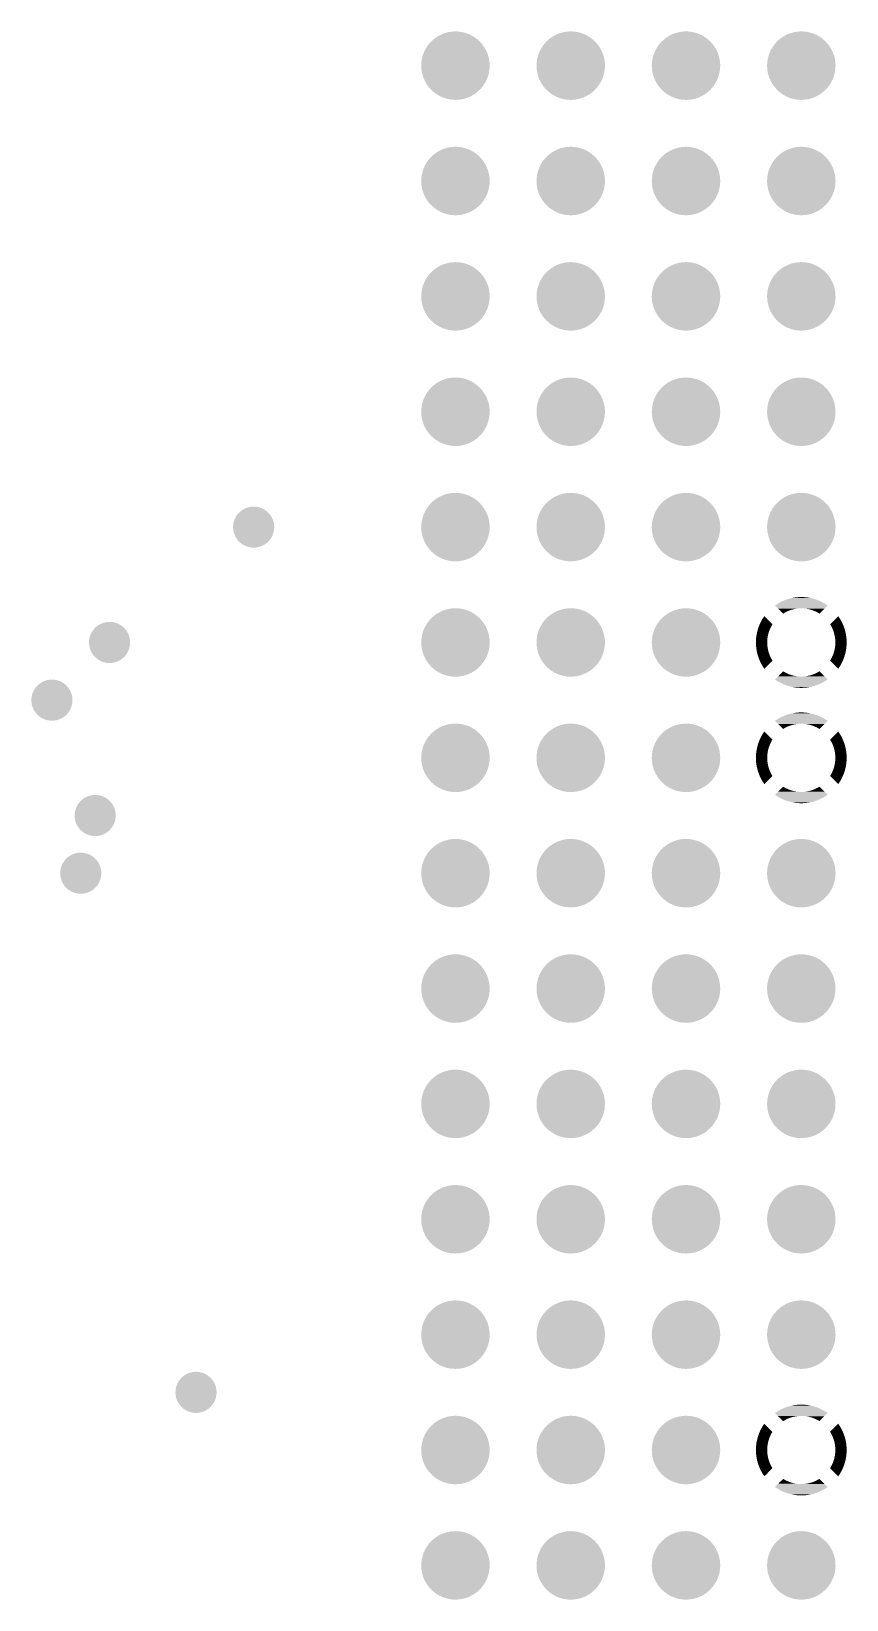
# Model space of a CAD drawing. Extents: x 295 to 953, y 10 to 290.
# Drawn here: x 692.68 to 710.64, y 150.86 to 185.39 of the extents above; entities that cross this region are included whole.
import ezdxf

# ---------------------------------------------------------------- set-up
doc = ezdxf.new("R2010")
doc.units = 0
doc.header["$LTSCALE"] = 5
doc.header["$MEASUREMENT"] = 0
doc.layers.get('0').update_dxf_attribs({"linetype": 'CONTINUOUS', "lineweight": 25})

msp = doc.modelspace()

# ---------------------------------------------------------------- linework, layer by layer
for points, const_width in [([(701.643, 184.633, 1), (702.397, 184.633, 1)], 0.754), ([(704.183, 184.633, 1), (704.937, 184.633, 1)], 0.754), ([(706.723, 184.633, 1), (707.477, 184.633, 1)], 0.754), ([(709.263, 184.633, 1), (710.017, 184.633, 1)], 0.754), ([(701.643, 182.093, 1), (702.397, 182.093, 1)], 0.754), ([(704.183, 182.093, 1), (704.937, 182.093, 1)], 0.754), ([(706.723, 182.093, 1), (707.477, 182.093, 1)], 0.754), ([(709.263, 182.093, 1), (710.017, 182.093, 1)], 0.754), ([(701.643, 179.553, 1), (702.397, 179.553, 1)], 0.754), ([(704.183, 179.553, 1), (704.937, 179.553, 1)], 0.754), ([(706.723, 179.553, 1), (707.477, 179.553, 1)], 0.754), ([(709.263, 179.553, 1), (710.017, 179.553, 1)], 0.754), ([(701.643, 177.013, 1), (702.397, 177.013, 1)], 0.754), ([(704.183, 177.013, 1), (704.937, 177.013, 1)], 0.754), ([(706.723, 177.013, 1), (707.477, 177.013, 1)], 0.754), ([(709.263, 177.013, 1), (710.017, 177.013, 1)], 0.754), ([(701.643, 174.473, 1), (702.397, 174.473, 1)], 0.754), ([(704.183, 174.473, 1), (704.937, 174.473, 1)], 0.754), ([(706.723, 174.473, 1), (707.477, 174.473, 1)], 0.754), ([(709.263, 174.473, 1), (710.017, 174.473, 1)], 0.754), ([(697.348, 174.473, 1), (697.801, 174.473, 1)], 0.453), ([(701.643, 171.933, 1), (702.397, 171.933, 1)], 0.754), ([(704.183, 171.933, 1), (704.937, 171.933, 1)], 0.754), ([(706.723, 171.933, 1), (707.477, 171.933, 1)], 0.754), ([(694.173, 171.933, 1), (694.626, 171.933, 1)], 0.453), ([(692.903, 170.663, 1), (693.356, 170.663, 1)], 0.453), ([(701.643, 169.393, 1), (702.397, 169.393, 1)], 0.754), ([(704.183, 169.393, 1), (704.937, 169.393, 1)], 0.754), ([(706.723, 169.393, 1), (707.477, 169.393, 1)], 0.754), ([(693.856, 168.123, 1), (694.309, 168.123, 1)], 0.453), ([(701.643, 166.853, 1), (702.397, 166.853, 1)], 0.754), ([(704.183, 166.853, 1), (704.937, 166.853, 1)], 0.754), ([(706.723, 166.853, 1), (707.477, 166.853, 1)], 0.754), ([(709.263, 166.853, 1), (710.017, 166.853, 1)], 0.754), ([(693.538, 166.853, 1), (693.991, 166.853, 1)], 0.453), ([(701.643, 164.313, 1), (702.397, 164.313, 1)], 0.754), ([(704.183, 164.313, 1), (704.937, 164.313, 1)], 0.754), ([(706.723, 164.313, 1), (707.477, 164.313, 1)], 0.754), ([(709.263, 164.313, 1), (710.017, 164.313, 1)], 0.754), ([(701.643, 161.773, 1), (702.397, 161.773, 1)], 0.754), ([(704.183, 161.773, 1), (704.937, 161.773, 1)], 0.754), ([(706.723, 161.773, 1), (707.477, 161.773, 1)], 0.754), ([(709.263, 161.773, 1), (710.017, 161.773, 1)], 0.754), ([(701.643, 159.233, 1), (702.397, 159.233, 1)], 0.754), ([(704.183, 159.233, 1), (704.937, 159.233, 1)], 0.754), ([(706.723, 159.233, 1), (707.477, 159.233, 1)], 0.754), ([(709.263, 159.233, 1), (710.017, 159.233, 1)], 0.754), ([(701.643, 156.693, 1), (702.397, 156.693, 1)], 0.754), ([(704.183, 156.693, 1), (704.937, 156.693, 1)], 0.754), ([(706.723, 156.693, 1), (707.477, 156.693, 1)], 0.754), ([(709.263, 156.693, 1), (710.017, 156.693, 1)], 0.754), ([(696.078, 155.423, 1), (696.531, 155.423, 1)], 0.453), ([(701.643, 154.153, 1), (702.397, 154.153, 1)], 0.754), ([(704.183, 154.153, 1), (704.937, 154.153, 1)], 0.754), ([(706.723, 154.153, 1), (707.477, 154.153, 1)], 0.754), ([(701.643, 151.613, 1), (702.397, 151.613, 1)], 0.754), ([(704.183, 151.613, 1), (704.937, 151.613, 1)], 0.754), ([(706.723, 151.613, 1), (707.477, 151.613, 1)], 0.754), ([(709.263, 151.613, 1), (710.017, 151.613, 1)], 0.754)]:
    msp.add_lwpolyline(points, format="xyb", close=True, dxfattribs=dict(const_width=const_width))
for points in [[(709.06, 172.748), (709.076, 172.759), (710.219, 172.748), (710.203, 172.759)], [(709.124, 172.684), (709.06, 172.748), (710.155, 172.684), (710.219, 172.748)], [(709.076, 172.759), (709.098, 172.773), (710.203, 172.759), (710.182, 172.773)], [(709.098, 172.773), (709.114, 172.783), (710.182, 172.773), (710.165, 172.783)], [(709.114, 172.783), (709.137, 172.797), (710.165, 172.783), (710.143, 172.797)], [(709.126, 172.682), (709.124, 172.684), (709.593, 172.682), (709.632, 172.684)], [(709.129, 172.679), (709.126, 172.682), (709.554, 172.679), (709.593, 172.682)], [(709.135, 172.673), (709.129, 172.679), (709.515, 172.673), (709.554, 172.679)], [(709.142, 172.666), (709.135, 172.673), (709.477, 172.666), (709.515, 172.673)], [(709.137, 172.797), (709.153, 172.806), (710.143, 172.797), (710.126, 172.806)], [(709.152, 172.657), (709.142, 172.666), (709.439, 172.657), (709.477, 172.666)], [(709.163, 172.645), (709.152, 172.657), (709.402, 172.645), (709.439, 172.657)], [(709.153, 172.806), (709.176, 172.819), (710.126, 172.806), (710.104, 172.819)], [(709.176, 172.632), (709.163, 172.645), (709.365, 172.632), (709.402, 172.645)], [(709.176, 172.819), (709.192, 172.827), (710.104, 172.819), (710.086, 172.827)], [(709.192, 172.827), (709.217, 172.839), (710.086, 172.827), (710.063, 172.839)], [(709.217, 172.839), (709.233, 172.846), (710.063, 172.839), (710.046, 172.846)], [(709.233, 172.846), (709.258, 172.857), (710.046, 172.846), (710.022, 172.857)], [(709.258, 172.857), (709.275, 172.864), (710.022, 172.857), (710.004, 172.864)], [(709.275, 172.864), (709.3, 172.873), (710.004, 172.864), (709.98, 172.873)], [(709.3, 172.873), (709.317, 172.879), (709.98, 172.873), (709.962, 172.879)], [(709.317, 172.879), (709.343, 172.887), (709.962, 172.879), (709.937, 172.887)], [(709.343, 172.887), (709.36, 172.893), (709.937, 172.887), (709.919, 172.893)], [(709.36, 172.893), (709.386, 172.9), (709.919, 172.893), (709.894, 172.9)], [(709.386, 172.9), (709.404, 172.904), (709.894, 172.9), (709.875, 172.904)], [(709.404, 172.904), (709.43, 172.91), (709.875, 172.904), (709.85, 172.91)], [(709.43, 172.91), (709.448, 172.914), (709.85, 172.91), (709.831, 172.914)], [(709.448, 172.914), (709.475, 172.919), (709.831, 172.914), (709.806, 172.919)], [(709.475, 172.919), (709.492, 172.922), (709.806, 172.919), (709.786, 172.922)], [(709.492, 172.922), (709.52, 172.925), (709.786, 172.922), (709.762, 172.925)], [(709.52, 172.925), (709.537, 172.927), (709.762, 172.925), (709.74, 172.927)], [(709.537, 172.927), (709.566, 172.93), (709.74, 172.927), (709.717, 172.93)], [(709.566, 172.93), (709.582, 172.931), (709.717, 172.93), (709.693, 172.931)], [(709.582, 172.931), (709.615, 172.932), (709.693, 172.931), (709.672, 172.932)], [(709.615, 172.932), (709.627, 172.933), (709.672, 172.932), (709.627, 172.933)], [(709.671, 172.683), (709.632, 172.684), (710.154, 172.683), (710.155, 172.684)], [(709.71, 172.681), (709.671, 172.683), (710.152, 172.681), (710.154, 172.683)], [(709.749, 172.676), (709.71, 172.681), (710.147, 172.676), (710.152, 172.681)], [(709.787, 172.669), (709.749, 172.676), (710.14, 172.669), (710.147, 172.676)], [(709.825, 172.661), (709.787, 172.669), (710.132, 172.661), (710.14, 172.669)], [(709.863, 172.65), (709.825, 172.661), (710.121, 172.65), (710.132, 172.661)], [(709.9, 172.637), (709.863, 172.65), (710.109, 172.637), (710.121, 172.65)], [(708.7, 172.274), (708.71, 172.3), (708.971, 172.274), (708.985, 172.3)], [(708.71, 172.3), (708.716, 172.316), (708.985, 172.3), (708.994, 172.316)], [(708.716, 172.316), (708.724, 172.333), (708.994, 172.316), (709.005, 172.333)], [(708.724, 172.333), (708.734, 172.357), (709.005, 172.333), (708.981, 172.357)], [(708.734, 172.357), (708.754, 172.397), (708.981, 172.357), (708.94, 172.397)], [(708.754, 172.397), (708.776, 172.437), (708.94, 172.397), (708.901, 172.437)], [(708.776, 172.437), (708.8, 172.475), (708.901, 172.437), (708.862, 172.475)], [(708.8, 172.475), (708.825, 172.513), (708.862, 172.475), (708.825, 172.513)], [(709.192, 172.617), (709.176, 172.632), (709.329, 172.617), (709.365, 172.632)], [(709.209, 172.599), (709.192, 172.617), (709.294, 172.599), (709.329, 172.617)], [(709.228, 172.581), (709.209, 172.599), (709.26, 172.581), (709.294, 172.599)], [(709.24, 172.568), (709.228, 172.581), (709.24, 172.568), (709.26, 172.581)], [(709.936, 172.623), (709.9, 172.637), (710.094, 172.623), (710.109, 172.637)], [(709.971, 172.607), (709.936, 172.623), (710.078, 172.607), (710.094, 172.623)], [(710.006, 172.588), (709.971, 172.607), (710.06, 172.588), (710.078, 172.607)], [(710.04, 172.568), (710.006, 172.588), (710.04, 172.568), (710.06, 172.588)], [(710.275, 172.333), (710.311, 172.369), (710.556, 172.333), (710.539, 172.369)], [(710.278, 172.328), (710.275, 172.333), (710.558, 172.328), (710.556, 172.333)], [(710.291, 172.306), (710.278, 172.328), (710.567, 172.306), (710.558, 172.328)], [(710.302, 172.286), (710.291, 172.306), (710.575, 172.286), (710.567, 172.306)], [(710.311, 172.369), (710.351, 172.409), (710.539, 172.369), (710.519, 172.409)], [(710.351, 172.409), (710.39, 172.448), (710.519, 172.409), (710.496, 172.448)], [(710.39, 172.448), (710.428, 172.486), (710.496, 172.448), (710.472, 172.486)], [(710.428, 172.486), (710.454, 172.513), (710.472, 172.486), (710.454, 172.513)], [(708.64, 171.933), (708.641, 171.964), (708.889, 171.933), (708.89, 171.964)], [(708.641, 171.965), (708.643, 172.003), (708.89, 171.965), (708.892, 172.003)], [(708.641, 171.964), (708.641, 171.965), (708.89, 171.964), (708.89, 171.965)], [(708.643, 172.01), (708.646, 172.042), (708.893, 172.01), (708.897, 172.042)], [(708.643, 172.003), (708.643, 172.01), (708.892, 172.003), (708.893, 172.01)], [(708.646, 172.042), (708.648, 172.055), (708.897, 172.042), (708.899, 172.055)], [(708.648, 172.055), (708.651, 172.081), (708.899, 172.055), (708.904, 172.081)], [(708.651, 172.081), (708.654, 172.1), (708.904, 172.081), (708.908, 172.1)], [(708.654, 172.1), (708.658, 172.119), (708.908, 172.1), (708.912, 172.119)], [(708.658, 172.119), (708.663, 172.144), (708.912, 172.119), (708.92, 172.144)], [(708.663, 172.144), (708.666, 172.156), (708.92, 172.144), (708.923, 172.156)], [(708.666, 172.156), (708.673, 172.188), (708.923, 172.156), (708.934, 172.188)], [(708.673, 172.188), (708.675, 172.193), (708.934, 172.188), (708.936, 172.193)], [(708.675, 172.193), (708.685, 172.23), (708.936, 172.193), (708.95, 172.23)], [(708.685, 172.23), (708.686, 172.231), (708.95, 172.23), (708.951, 172.231)], [(708.686, 172.231), (708.697, 172.265), (708.951, 172.231), (708.966, 172.265)], [(708.697, 172.265), (708.7, 172.274), (708.966, 172.265), (708.971, 172.274)], [(710.309, 172.272), (710.302, 172.286), (710.58, 172.272), (710.575, 172.286)], [(710.323, 172.244), (710.309, 172.272), (710.59, 172.244), (710.58, 172.272)], [(710.326, 172.237), (710.323, 172.244), (710.592, 172.237), (710.59, 172.244)], [(710.341, 172.201), (710.326, 172.237), (710.603, 172.201), (710.592, 172.237)], [(710.341, 172.2), (710.341, 172.201), (710.603, 172.2), (710.603, 172.201)], [(710.354, 172.164), (710.341, 172.2), (710.612, 172.164), (710.603, 172.2)], [(710.356, 172.157), (710.354, 172.164), (710.614, 172.157), (710.612, 172.164)], [(710.365, 172.126), (710.356, 172.157), (710.62, 172.126), (710.614, 172.157)], [(710.368, 172.113), (710.365, 172.126), (710.623, 172.113), (710.62, 172.126)], [(710.374, 172.088), (710.368, 172.113), (710.627, 172.088), (710.623, 172.113)], [(710.378, 172.068), (710.374, 172.088), (710.63, 172.068), (710.627, 172.088)], [(710.381, 172.05), (710.378, 172.068), (710.632, 172.05), (710.63, 172.068)], [(710.385, 172.023), (710.381, 172.05), (710.635, 172.023), (710.632, 172.05)], [(710.386, 172.011), (710.385, 172.023), (710.636, 172.011), (710.635, 172.023)], [(710.389, 171.978), (710.386, 172.011), (710.638, 171.978), (710.636, 172.011)], [(710.389, 171.972), (710.389, 171.978), (710.638, 171.972), (710.638, 171.978)], [(710.39, 171.933), (710.389, 171.972), (710.639, 171.933), (710.638, 171.972)], [(708.641, 171.894), (708.64, 171.933), (708.89, 171.894), (708.889, 171.933)], [(708.641, 171.888), (708.641, 171.894), (708.891, 171.888), (708.89, 171.894)], [(708.643, 171.855), (708.641, 171.888), (708.893, 171.855), (708.891, 171.888)], [(708.644, 171.843), (708.643, 171.855), (708.895, 171.843), (708.893, 171.855)], [(708.647, 171.817), (708.644, 171.843), (708.898, 171.817), (708.895, 171.843)], [(708.649, 171.799), (708.647, 171.817), (708.902, 171.799), (708.898, 171.817)], [(708.653, 171.778), (708.649, 171.799), (708.905, 171.778), (708.902, 171.799)], [(708.656, 171.754), (708.653, 171.778), (708.911, 171.754), (708.905, 171.778)], [(708.659, 171.74), (708.656, 171.754), (708.914, 171.74), (708.911, 171.754)], [(708.665, 171.71), (708.659, 171.74), (708.923, 171.71), (708.914, 171.74)], [(708.667, 171.703), (708.665, 171.71), (708.925, 171.703), (708.923, 171.71)], [(708.677, 171.666), (708.667, 171.703), (708.938, 171.666), (708.925, 171.703)], [(708.688, 171.63), (708.677, 171.666), (708.953, 171.63), (708.938, 171.666)], [(708.69, 171.623), (708.688, 171.63), (708.956, 171.623), (708.953, 171.63)], [(708.7, 171.595), (708.69, 171.623), (708.97, 171.595), (708.956, 171.623)], [(710.313, 171.602), (710.329, 171.636), (710.582, 171.602), (710.594, 171.636)], [(710.329, 171.637), (710.344, 171.673), (710.594, 171.637), (710.605, 171.673)], [(710.329, 171.636), (710.329, 171.637), (710.594, 171.636), (710.594, 171.637)], [(710.344, 171.673), (710.346, 171.679), (710.605, 171.673), (710.606, 171.679)], [(710.346, 171.679), (710.356, 171.71), (710.606, 171.679), (710.614, 171.71)], [(710.356, 171.71), (710.36, 171.723), (710.614, 171.71), (710.617, 171.723)], [(710.36, 171.723), (710.367, 171.748), (710.617, 171.723), (710.622, 171.748)], [(710.367, 171.748), (710.371, 171.767), (710.622, 171.748), (710.625, 171.767)], [(710.371, 171.767), (710.376, 171.786), (710.625, 171.767), (710.628, 171.786)], [(710.376, 171.786), (710.38, 171.811), (710.628, 171.786), (710.632, 171.811)], [(710.38, 171.811), (710.382, 171.824), (710.632, 171.811), (710.633, 171.824)], [(710.382, 171.824), (710.386, 171.856), (710.633, 171.824), (710.636, 171.856)], [(710.386, 171.856), (710.387, 171.863), (710.636, 171.856), (710.637, 171.863)], [(710.387, 171.863), (710.39, 171.901), (710.637, 171.863), (710.639, 171.901)], [(710.39, 171.902), (710.39, 171.933), (710.639, 171.902), (710.639, 171.933)], [(710.39, 171.901), (710.39, 171.902), (710.639, 171.901), (710.639, 171.902)], [(708.705, 171.581), (708.7, 171.595), (708.977, 171.581), (708.97, 171.595)], [(708.713, 171.56), (708.705, 171.581), (708.988, 171.56), (708.977, 171.581)], [(708.721, 171.539), (708.713, 171.56), (709.001, 171.539), (708.988, 171.56)], [(708.724, 171.533), (708.721, 171.539), (709.005, 171.533), (709.001, 171.539)], [(708.74, 171.498), (708.724, 171.533), (708.969, 171.498), (709.005, 171.533)], [(708.761, 171.458), (708.74, 171.498), (708.929, 171.458), (708.969, 171.498)], [(708.783, 171.418), (708.761, 171.458), (708.89, 171.418), (708.929, 171.458)], [(708.807, 171.38), (708.783, 171.418), (708.852, 171.38), (708.89, 171.418)], [(708.825, 171.354), (708.807, 171.38), (708.825, 171.354), (708.852, 171.38)], [(709.202, 171.26), (709.22, 171.278), (709.308, 171.26), (709.273, 171.278)], [(709.22, 171.278), (709.24, 171.298), (709.273, 171.278), (709.24, 171.298)], [(709.95, 171.25), (709.985, 171.267), (710.088, 171.25), (710.071, 171.267)], [(709.985, 171.267), (710.02, 171.286), (710.071, 171.267), (710.052, 171.286)], [(710.02, 171.286), (710.04, 171.298), (710.052, 171.286), (710.04, 171.298)], [(710.275, 171.533), (710.285, 171.551), (710.555, 171.533), (710.563, 171.551)], [(710.299, 171.51), (710.275, 171.533), (710.545, 171.51), (710.555, 171.533)], [(710.285, 171.551), (710.295, 171.567), (710.563, 171.551), (710.569, 171.567)], [(710.295, 171.567), (710.308, 171.593), (710.569, 171.567), (710.579, 171.593)], [(710.339, 171.469), (710.299, 171.51), (710.525, 171.469), (710.545, 171.51)], [(710.308, 171.593), (710.313, 171.602), (710.579, 171.593), (710.582, 171.602)], [(710.379, 171.43), (710.339, 171.469), (710.503, 171.43), (710.525, 171.469)], [(710.417, 171.391), (710.379, 171.43), (710.48, 171.391), (710.503, 171.43)], [(710.454, 171.354), (710.417, 171.391), (710.454, 171.354), (710.48, 171.391)], [(709.06, 171.119), (709.124, 171.183), (710.219, 171.119), (710.155, 171.183)], [(709.076, 171.108), (709.06, 171.119), (710.203, 171.108), (710.219, 171.119)], [(709.098, 171.093), (709.076, 171.108), (710.181, 171.093), (710.203, 171.108)], [(709.114, 171.083), (709.098, 171.093), (710.166, 171.083), (710.181, 171.093)], [(709.136, 171.07), (709.114, 171.083), (710.143, 171.07), (710.166, 171.083)], [(709.124, 171.183), (709.125, 171.183), (709.648, 171.183), (709.609, 171.183)], [(709.125, 171.183), (709.128, 171.186), (709.609, 171.183), (709.57, 171.186)], [(709.128, 171.186), (709.132, 171.191), (709.57, 171.186), (709.531, 171.191)], [(709.132, 171.191), (709.139, 171.197), (709.531, 171.191), (709.492, 171.197)], [(709.153, 171.061), (709.136, 171.07), (710.127, 171.061), (710.143, 171.07)], [(709.139, 171.197), (709.148, 171.206), (709.492, 171.197), (709.454, 171.206)], [(709.148, 171.206), (709.158, 171.217), (709.454, 171.206), (709.417, 171.217)], [(709.176, 171.048), (709.153, 171.061), (710.103, 171.048), (710.127, 171.061)], [(709.158, 171.217), (709.171, 171.229), (709.417, 171.217), (709.38, 171.229)], [(709.171, 171.229), (709.185, 171.244), (709.38, 171.229), (709.343, 171.244)], [(709.193, 171.039), (709.176, 171.048), (710.087, 171.039), (710.103, 171.048)], [(709.185, 171.244), (709.202, 171.26), (709.343, 171.244), (709.308, 171.26)], [(709.216, 171.028), (709.193, 171.039), (710.063, 171.028), (710.087, 171.039)], [(709.234, 171.02), (709.216, 171.028), (710.046, 171.02), (710.063, 171.028)], [(709.257, 171.01), (709.234, 171.02), (710.022, 171.01), (710.046, 171.02)], [(709.275, 171.003), (709.257, 171.01), (710.005, 171.003), (710.022, 171.01)], [(709.299, 170.994), (709.275, 171.003), (709.979, 170.994), (710.005, 171.003)], [(709.318, 170.987), (709.299, 170.994), (709.962, 170.987), (709.979, 170.994)], [(709.342, 170.979), (709.318, 170.987), (709.937, 170.979), (709.962, 170.987)], [(709.361, 170.974), (709.342, 170.979), (709.919, 170.974), (709.937, 170.979)], [(709.385, 170.967), (709.361, 170.974), (709.893, 170.967), (709.919, 170.974)], [(709.405, 170.962), (709.385, 170.967), (709.876, 170.962), (709.893, 170.967)], [(709.429, 170.956), (709.405, 170.962), (709.849, 170.956), (709.876, 170.962)], [(709.449, 170.952), (709.429, 170.956), (709.832, 170.952), (709.849, 170.956)], [(709.473, 170.948), (709.449, 170.952), (709.805, 170.948), (709.832, 170.952)], [(709.494, 170.945), (709.473, 170.948), (709.787, 170.945), (709.805, 170.948)], [(709.518, 170.941), (709.494, 170.945), (709.76, 170.941), (709.787, 170.945)], [(709.539, 170.939), (709.518, 170.941), (709.743, 170.939), (709.76, 170.941)], [(709.563, 170.937), (709.539, 170.939), (709.714, 170.937), (709.743, 170.939)], [(709.586, 170.936), (709.563, 170.937), (709.698, 170.936), (709.714, 170.937)], [(709.608, 170.934), (709.586, 170.936), (709.665, 170.934), (709.698, 170.936)], [(709.653, 170.934), (709.608, 170.934), (709.653, 170.934), (709.665, 170.934)], [(709.648, 171.183), (709.687, 171.184), (710.155, 171.183), (710.154, 171.184)], [(709.687, 171.184), (709.725, 171.188), (710.154, 171.184), (710.15, 171.188)], [(709.725, 171.188), (709.764, 171.193), (710.15, 171.188), (710.145, 171.193)], [(709.764, 171.193), (709.802, 171.201), (710.145, 171.193), (710.137, 171.201)], [(709.802, 171.201), (709.84, 171.21), (710.137, 171.201), (710.128, 171.21)], [(709.84, 171.21), (709.878, 171.221), (710.128, 171.21), (710.116, 171.221)], [(709.878, 171.221), (709.914, 171.235), (710.116, 171.221), (710.103, 171.235)], [(709.914, 171.235), (709.95, 171.25), (710.103, 171.235), (710.088, 171.25)], [(709.076, 170.219), (709.098, 170.233), (710.203, 170.219), (710.182, 170.233)], [(709.098, 170.233), (709.114, 170.243), (710.182, 170.233), (710.165, 170.243)], [(709.114, 170.243), (709.137, 170.257), (710.165, 170.243), (710.143, 170.257)], [(709.137, 170.257), (709.153, 170.266), (710.143, 170.257), (710.126, 170.266)], [(709.153, 170.266), (709.176, 170.279), (710.126, 170.266), (710.104, 170.279)], [(709.176, 170.279), (709.192, 170.287), (710.104, 170.279), (710.086, 170.287)], [(709.192, 170.287), (709.217, 170.299), (710.086, 170.287), (710.063, 170.299)], [(709.217, 170.299), (709.233, 170.306), (710.063, 170.299), (710.046, 170.306)], [(709.233, 170.306), (709.258, 170.317), (710.046, 170.306), (710.022, 170.317)], [(709.258, 170.317), (709.275, 170.324), (710.022, 170.317), (710.004, 170.324)], [(709.275, 170.324), (709.3, 170.333), (710.004, 170.324), (709.98, 170.333)], [(709.3, 170.333), (709.317, 170.339), (709.98, 170.333), (709.962, 170.339)], [(709.317, 170.339), (709.343, 170.347), (709.962, 170.339), (709.937, 170.347)], [(709.343, 170.347), (709.36, 170.353), (709.937, 170.347), (709.919, 170.353)], [(709.36, 170.353), (709.386, 170.36), (709.919, 170.353), (709.894, 170.36)], [(709.386, 170.36), (709.404, 170.364), (709.894, 170.36), (709.875, 170.364)], [(709.404, 170.364), (709.43, 170.37), (709.875, 170.364), (709.85, 170.37)], [(709.43, 170.37), (709.448, 170.374), (709.85, 170.37), (709.831, 170.374)], [(709.448, 170.374), (709.475, 170.379), (709.831, 170.374), (709.806, 170.379)], [(709.475, 170.379), (709.492, 170.382), (709.806, 170.379), (709.786, 170.382)], [(709.492, 170.382), (709.52, 170.385), (709.786, 170.382), (709.762, 170.385)], [(709.52, 170.385), (709.537, 170.387), (709.762, 170.385), (709.74, 170.387)], [(709.537, 170.387), (709.566, 170.39), (709.74, 170.387), (709.717, 170.39)], [(709.566, 170.39), (709.582, 170.391), (709.717, 170.39), (709.693, 170.391)], [(709.582, 170.391), (709.615, 170.392), (709.693, 170.391), (709.672, 170.392)], [(709.615, 170.392), (709.627, 170.393), (709.672, 170.392), (709.627, 170.393)], [(708.754, 169.857), (708.776, 169.897), (708.94, 169.857), (708.901, 169.897)], [(708.776, 169.897), (708.8, 169.935), (708.901, 169.897), (708.862, 169.935)], [(708.8, 169.935), (708.825, 169.973), (708.862, 169.935), (708.825, 169.973)], [(709.06, 170.208), (709.076, 170.219), (710.219, 170.208), (710.203, 170.219)], [(709.124, 170.144), (709.06, 170.208), (710.155, 170.144), (710.219, 170.208)], [(709.126, 170.142), (709.124, 170.144), (709.593, 170.142), (709.632, 170.144)], [(709.129, 170.139), (709.126, 170.142), (709.554, 170.139), (709.593, 170.142)], [(709.135, 170.133), (709.129, 170.139), (709.515, 170.133), (709.554, 170.139)], [(709.142, 170.126), (709.135, 170.133), (709.477, 170.126), (709.515, 170.133)], [(709.152, 170.117), (709.142, 170.126), (709.439, 170.117), (709.477, 170.126)], [(709.163, 170.105), (709.152, 170.117), (709.402, 170.105), (709.439, 170.117)], [(709.176, 170.092), (709.163, 170.105), (709.365, 170.092), (709.402, 170.105)], [(709.192, 170.077), (709.176, 170.092), (709.329, 170.077), (709.365, 170.092)], [(709.209, 170.059), (709.192, 170.077), (709.294, 170.059), (709.329, 170.077)], [(709.228, 170.041), (709.209, 170.059), (709.26, 170.041), (709.294, 170.059)], [(709.24, 170.028), (709.228, 170.041), (709.24, 170.028), (709.26, 170.041)], [(709.671, 170.143), (709.632, 170.144), (710.154, 170.143), (710.155, 170.144)], [(709.71, 170.141), (709.671, 170.143), (710.152, 170.141), (710.154, 170.143)], [(709.749, 170.136), (709.71, 170.141), (710.147, 170.136), (710.152, 170.141)], [(709.787, 170.129), (709.749, 170.136), (710.14, 170.129), (710.147, 170.136)], [(709.825, 170.121), (709.787, 170.129), (710.132, 170.121), (710.14, 170.129)], [(709.863, 170.11), (709.825, 170.121), (710.121, 170.11), (710.132, 170.121)], [(709.9, 170.097), (709.863, 170.11), (710.109, 170.097), (710.121, 170.11)], [(709.936, 170.083), (709.9, 170.097), (710.094, 170.083), (710.109, 170.097)], [(709.971, 170.067), (709.936, 170.083), (710.078, 170.067), (710.094, 170.083)], [(710.006, 170.048), (709.971, 170.067), (710.06, 170.048), (710.078, 170.067)], [(710.04, 170.028), (710.006, 170.048), (710.04, 170.028), (710.06, 170.048)], [(710.351, 169.869), (710.39, 169.908), (710.519, 169.869), (710.496, 169.908)], [(710.39, 169.908), (710.428, 169.946), (710.496, 169.908), (710.472, 169.946)], [(710.428, 169.946), (710.454, 169.973), (710.472, 169.946), (710.454, 169.973)], [(708.648, 169.515), (708.651, 169.541), (708.899, 169.515), (708.904, 169.541)], [(708.651, 169.541), (708.654, 169.56), (708.904, 169.541), (708.908, 169.56)], [(708.654, 169.56), (708.658, 169.579), (708.908, 169.56), (708.912, 169.579)], [(708.658, 169.579), (708.663, 169.604), (708.912, 169.579), (708.92, 169.604)], [(708.663, 169.604), (708.666, 169.616), (708.92, 169.604), (708.923, 169.616)], [(708.666, 169.616), (708.673, 169.648), (708.923, 169.616), (708.934, 169.648)], [(708.673, 169.648), (708.675, 169.653), (708.934, 169.648), (708.936, 169.653)], [(708.675, 169.653), (708.685, 169.69), (708.936, 169.653), (708.95, 169.69)], [(708.685, 169.69), (708.686, 169.691), (708.95, 169.69), (708.951, 169.691)], [(708.686, 169.691), (708.697, 169.725), (708.951, 169.691), (708.966, 169.725)], [(708.697, 169.725), (708.7, 169.734), (708.966, 169.725), (708.971, 169.734)], [(708.7, 169.734), (708.71, 169.76), (708.971, 169.734), (708.985, 169.76)], [(708.71, 169.76), (708.716, 169.776), (708.985, 169.76), (708.994, 169.776)], [(708.716, 169.776), (708.724, 169.793), (708.994, 169.776), (709.005, 169.793)], [(708.724, 169.793), (708.734, 169.817), (709.005, 169.793), (708.981, 169.817)], [(708.734, 169.817), (708.754, 169.857), (708.981, 169.817), (708.94, 169.857)], [(710.275, 169.793), (710.311, 169.829), (710.556, 169.793), (710.539, 169.829)], [(710.278, 169.788), (710.275, 169.793), (710.558, 169.788), (710.556, 169.793)], [(710.291, 169.766), (710.278, 169.788), (710.567, 169.766), (710.558, 169.788)], [(710.302, 169.746), (710.291, 169.766), (710.575, 169.746), (710.567, 169.766)], [(710.309, 169.732), (710.302, 169.746), (710.58, 169.732), (710.575, 169.746)], [(710.323, 169.704), (710.309, 169.732), (710.59, 169.704), (710.58, 169.732)], [(710.311, 169.829), (710.351, 169.869), (710.539, 169.829), (710.519, 169.869)], [(710.326, 169.697), (710.323, 169.704), (710.592, 169.697), (710.59, 169.704)], [(710.341, 169.661), (710.326, 169.697), (710.603, 169.661), (710.592, 169.697)], [(710.341, 169.66), (710.341, 169.661), (710.603, 169.66), (710.603, 169.661)], [(710.354, 169.624), (710.341, 169.66), (710.612, 169.624), (710.603, 169.66)], [(710.356, 169.617), (710.354, 169.624), (710.614, 169.617), (710.612, 169.624)], [(710.365, 169.586), (710.356, 169.617), (710.62, 169.586), (710.614, 169.617)], [(710.368, 169.573), (710.365, 169.586), (710.623, 169.573), (710.62, 169.586)], [(710.374, 169.548), (710.368, 169.573), (710.627, 169.548), (710.623, 169.573)], [(710.378, 169.528), (710.374, 169.548), (710.63, 169.528), (710.627, 169.548)], [(708.64, 169.393), (708.641, 169.424), (708.889, 169.393), (708.89, 169.424)], [(708.641, 169.354), (708.64, 169.393), (708.89, 169.354), (708.889, 169.393)], [(708.641, 169.425), (708.643, 169.463), (708.89, 169.425), (708.892, 169.463)], [(708.641, 169.424), (708.641, 169.425), (708.89, 169.424), (708.89, 169.425)], [(708.641, 169.348), (708.641, 169.354), (708.891, 169.348), (708.89, 169.354)], [(708.643, 169.315), (708.641, 169.348), (708.893, 169.315), (708.891, 169.348)], [(708.643, 169.47), (708.646, 169.502), (708.893, 169.47), (708.897, 169.502)], [(708.643, 169.463), (708.643, 169.47), (708.892, 169.463), (708.893, 169.47)], [(708.644, 169.303), (708.643, 169.315), (708.895, 169.303), (708.893, 169.315)], [(708.647, 169.277), (708.644, 169.303), (708.898, 169.277), (708.895, 169.303)], [(708.646, 169.502), (708.648, 169.515), (708.897, 169.502), (708.899, 169.515)], [(708.649, 169.259), (708.647, 169.277), (708.902, 169.259), (708.898, 169.277)], [(708.653, 169.238), (708.649, 169.259), (708.905, 169.238), (708.902, 169.259)], [(708.656, 169.214), (708.653, 169.238), (708.911, 169.214), (708.905, 169.238)], [(708.659, 169.2), (708.656, 169.214), (708.914, 169.2), (708.911, 169.214)], [(708.665, 169.17), (708.659, 169.2), (708.923, 169.17), (708.914, 169.2)], [(710.36, 169.183), (710.367, 169.208), (710.617, 169.183), (710.622, 169.208)], [(710.367, 169.208), (710.371, 169.227), (710.622, 169.208), (710.625, 169.227)], [(710.371, 169.227), (710.376, 169.246), (710.625, 169.227), (710.628, 169.246)], [(710.376, 169.246), (710.38, 169.271), (710.628, 169.246), (710.632, 169.271)], [(710.381, 169.51), (710.378, 169.528), (710.632, 169.51), (710.63, 169.528)], [(710.38, 169.271), (710.382, 169.284), (710.632, 169.271), (710.633, 169.284)], [(710.385, 169.483), (710.381, 169.51), (710.635, 169.483), (710.632, 169.51)], [(710.382, 169.284), (710.386, 169.316), (710.633, 169.284), (710.636, 169.316)], [(710.386, 169.471), (710.385, 169.483), (710.636, 169.471), (710.635, 169.483)], [(710.389, 169.438), (710.386, 169.471), (710.638, 169.438), (710.636, 169.471)], [(710.386, 169.316), (710.387, 169.323), (710.636, 169.316), (710.637, 169.323)], [(710.387, 169.323), (710.39, 169.361), (710.637, 169.323), (710.639, 169.361)], [(710.389, 169.432), (710.389, 169.438), (710.638, 169.432), (710.638, 169.438)], [(710.39, 169.393), (710.389, 169.432), (710.639, 169.393), (710.638, 169.432)], [(710.39, 169.362), (710.39, 169.393), (710.639, 169.362), (710.639, 169.393)], [(710.39, 169.361), (710.39, 169.362), (710.639, 169.361), (710.639, 169.362)], [(708.667, 169.163), (708.665, 169.17), (708.925, 169.163), (708.923, 169.17)], [(708.677, 169.126), (708.667, 169.163), (708.938, 169.126), (708.925, 169.163)], [(708.688, 169.09), (708.677, 169.126), (708.953, 169.09), (708.938, 169.126)], [(708.69, 169.083), (708.688, 169.09), (708.956, 169.083), (708.953, 169.09)], [(708.7, 169.055), (708.69, 169.083), (708.97, 169.055), (708.956, 169.083)], [(708.705, 169.041), (708.7, 169.055), (708.977, 169.041), (708.97, 169.055)], [(708.713, 169.02), (708.705, 169.041), (708.988, 169.02), (708.977, 169.041)], [(708.721, 168.999), (708.713, 169.02), (709.001, 168.999), (708.988, 169.02)], [(708.724, 168.993), (708.721, 168.999), (709.005, 168.993), (709.001, 168.999)], [(708.74, 168.958), (708.724, 168.993), (708.969, 168.958), (709.005, 168.993)], [(708.761, 168.918), (708.74, 168.958), (708.929, 168.918), (708.969, 168.958)], [(708.783, 168.878), (708.761, 168.918), (708.89, 168.878), (708.929, 168.918)], [(708.807, 168.84), (708.783, 168.878), (708.852, 168.84), (708.89, 168.878)], [(710.275, 168.993), (710.285, 169.011), (710.555, 168.993), (710.563, 169.011)], [(710.299, 168.97), (710.275, 168.993), (710.545, 168.97), (710.555, 168.993)], [(710.285, 169.011), (710.295, 169.027), (710.563, 169.011), (710.569, 169.027)], [(710.295, 169.027), (710.308, 169.053), (710.569, 169.027), (710.579, 169.053)], [(710.339, 168.929), (710.299, 168.97), (710.525, 168.929), (710.545, 168.97)], [(710.308, 169.053), (710.313, 169.062), (710.579, 169.053), (710.582, 169.062)], [(710.313, 169.062), (710.329, 169.096), (710.582, 169.062), (710.594, 169.096)], [(710.329, 169.097), (710.344, 169.133), (710.594, 169.097), (710.605, 169.133)], [(710.329, 169.096), (710.329, 169.097), (710.594, 169.096), (710.594, 169.097)], [(710.379, 168.89), (710.339, 168.929), (710.503, 168.89), (710.525, 168.929)], [(710.344, 169.133), (710.346, 169.139), (710.605, 169.133), (710.606, 169.139)], [(710.346, 169.139), (710.356, 169.17), (710.606, 169.139), (710.614, 169.17)], [(710.356, 169.17), (710.36, 169.183), (710.614, 169.17), (710.617, 169.183)], [(710.417, 168.851), (710.379, 168.89), (710.48, 168.851), (710.503, 168.89)], [(710.454, 168.814), (710.417, 168.851), (710.454, 168.814), (710.48, 168.851)], [(708.825, 168.814), (708.807, 168.84), (708.825, 168.814), (708.852, 168.84)], [(709.06, 168.579), (709.124, 168.643), (710.219, 168.579), (710.155, 168.643)], [(709.076, 168.568), (709.06, 168.579), (710.203, 168.568), (710.219, 168.579)], [(709.098, 168.553), (709.076, 168.568), (710.181, 168.553), (710.203, 168.568)], [(709.114, 168.543), (709.098, 168.553), (710.166, 168.543), (710.181, 168.553)], [(709.136, 168.53), (709.114, 168.543), (710.143, 168.53), (710.166, 168.543)], [(709.124, 168.643), (709.125, 168.643), (709.648, 168.643), (709.609, 168.643)], [(709.125, 168.643), (709.128, 168.646), (709.609, 168.643), (709.57, 168.646)], [(709.128, 168.646), (709.132, 168.651), (709.57, 168.646), (709.531, 168.651)], [(709.132, 168.651), (709.139, 168.657), (709.531, 168.651), (709.492, 168.657)], [(709.153, 168.521), (709.136, 168.53), (710.127, 168.521), (710.143, 168.53)], [(709.139, 168.657), (709.148, 168.666), (709.492, 168.657), (709.454, 168.666)], [(709.148, 168.666), (709.158, 168.677), (709.454, 168.666), (709.417, 168.677)], [(709.176, 168.508), (709.153, 168.521), (710.103, 168.508), (710.127, 168.521)], [(709.158, 168.677), (709.171, 168.689), (709.417, 168.677), (709.38, 168.689)], [(709.171, 168.689), (709.185, 168.704), (709.38, 168.689), (709.343, 168.704)], [(709.193, 168.499), (709.176, 168.508), (710.087, 168.499), (710.103, 168.508)], [(709.185, 168.704), (709.202, 168.72), (709.343, 168.704), (709.308, 168.72)], [(709.202, 168.72), (709.22, 168.738), (709.308, 168.72), (709.273, 168.738)], [(709.22, 168.738), (709.24, 168.758), (709.273, 168.738), (709.24, 168.758)], [(709.648, 168.643), (709.687, 168.644), (710.155, 168.643), (710.154, 168.644)], [(709.687, 168.644), (709.725, 168.648), (710.154, 168.644), (710.15, 168.648)], [(709.725, 168.648), (709.764, 168.653), (710.15, 168.648), (710.145, 168.653)], [(709.764, 168.653), (709.802, 168.661), (710.145, 168.653), (710.137, 168.661)], [(709.802, 168.661), (709.84, 168.67), (710.137, 168.661), (710.128, 168.67)], [(709.84, 168.67), (709.878, 168.681), (710.128, 168.67), (710.116, 168.681)], [(709.878, 168.681), (709.914, 168.695), (710.116, 168.681), (710.103, 168.695)], [(709.914, 168.695), (709.95, 168.71), (710.103, 168.695), (710.088, 168.71)], [(709.95, 168.71), (709.985, 168.727), (710.088, 168.71), (710.071, 168.727)], [(709.985, 168.727), (710.02, 168.746), (710.071, 168.727), (710.052, 168.746)], [(710.02, 168.746), (710.04, 168.758), (710.052, 168.746), (710.04, 168.758)], [(709.216, 168.488), (709.193, 168.499), (710.063, 168.488), (710.087, 168.499)], [(709.234, 168.48), (709.216, 168.488), (710.046, 168.48), (710.063, 168.488)], [(709.257, 168.47), (709.234, 168.48), (710.022, 168.47), (710.046, 168.48)], [(709.275, 168.463), (709.257, 168.47), (710.005, 168.463), (710.022, 168.47)], [(709.299, 168.454), (709.275, 168.463), (709.979, 168.454), (710.005, 168.463)], [(709.318, 168.447), (709.299, 168.454), (709.962, 168.447), (709.979, 168.454)], [(709.342, 168.439), (709.318, 168.447), (709.937, 168.439), (709.962, 168.447)], [(709.361, 168.434), (709.342, 168.439), (709.919, 168.434), (709.937, 168.439)], [(709.385, 168.427), (709.361, 168.434), (709.893, 168.427), (709.919, 168.434)], [(709.405, 168.422), (709.385, 168.427), (709.876, 168.422), (709.893, 168.427)], [(709.429, 168.416), (709.405, 168.422), (709.849, 168.416), (709.876, 168.422)], [(709.449, 168.412), (709.429, 168.416), (709.832, 168.412), (709.849, 168.416)], [(709.473, 168.408), (709.449, 168.412), (709.805, 168.408), (709.832, 168.412)], [(709.494, 168.405), (709.473, 168.408), (709.787, 168.405), (709.805, 168.408)], [(709.518, 168.401), (709.494, 168.405), (709.76, 168.401), (709.787, 168.405)], [(709.539, 168.399), (709.518, 168.401), (709.743, 168.399), (709.76, 168.401)], [(709.563, 168.397), (709.539, 168.399), (709.714, 168.397), (709.743, 168.399)], [(709.586, 168.396), (709.563, 168.397), (709.698, 168.396), (709.714, 168.397)], [(709.608, 168.394), (709.586, 168.396), (709.665, 168.394), (709.698, 168.396)], [(709.653, 168.394), (709.608, 168.394), (709.653, 168.394), (709.665, 168.394)], [(709.153, 155.026), (709.176, 155.039), (710.126, 155.026), (710.104, 155.039)], [(709.176, 155.039), (709.192, 155.047), (710.104, 155.039), (710.086, 155.047)], [(709.192, 155.047), (709.217, 155.059), (710.086, 155.047), (710.063, 155.059)], [(709.217, 155.059), (709.233, 155.066), (710.063, 155.059), (710.046, 155.066)], [(709.233, 155.066), (709.258, 155.077), (710.046, 155.066), (710.022, 155.077)], [(709.258, 155.077), (709.275, 155.084), (710.022, 155.077), (710.004, 155.084)], [(709.275, 155.084), (709.3, 155.093), (710.004, 155.084), (709.98, 155.093)], [(709.3, 155.093), (709.317, 155.099), (709.98, 155.093), (709.962, 155.099)], [(709.317, 155.099), (709.343, 155.107), (709.962, 155.099), (709.937, 155.107)], [(709.343, 155.107), (709.36, 155.113), (709.937, 155.107), (709.919, 155.113)], [(709.36, 155.113), (709.386, 155.12), (709.919, 155.113), (709.894, 155.12)], [(709.386, 155.12), (709.404, 155.124), (709.894, 155.12), (709.875, 155.124)], [(709.404, 155.124), (709.43, 155.13), (709.875, 155.124), (709.85, 155.13)], [(709.43, 155.13), (709.448, 155.134), (709.85, 155.13), (709.831, 155.134)], [(709.448, 155.134), (709.475, 155.139), (709.831, 155.134), (709.806, 155.139)], [(709.475, 155.139), (709.492, 155.142), (709.806, 155.139), (709.786, 155.142)], [(709.492, 155.142), (709.52, 155.145), (709.786, 155.142), (709.762, 155.145)], [(709.52, 155.145), (709.537, 155.147), (709.762, 155.145), (709.74, 155.147)], [(709.537, 155.147), (709.566, 155.15), (709.74, 155.147), (709.717, 155.15)], [(709.566, 155.15), (709.582, 155.151), (709.717, 155.15), (709.693, 155.151)], [(709.582, 155.151), (709.615, 155.152), (709.693, 155.151), (709.672, 155.152)], [(709.615, 155.152), (709.627, 155.153), (709.672, 155.152), (709.627, 155.153)], [(708.776, 154.657), (708.8, 154.695), (708.901, 154.657), (708.862, 154.695)], [(708.8, 154.695), (708.825, 154.733), (708.862, 154.695), (708.825, 154.733)], [(709.06, 154.968), (709.076, 154.979), (710.219, 154.968), (710.203, 154.979)], [(709.124, 154.904), (709.06, 154.968), (710.155, 154.904), (710.219, 154.968)], [(709.076, 154.979), (709.098, 154.993), (710.203, 154.979), (710.182, 154.993)], [(709.098, 154.993), (709.114, 155.003), (710.182, 154.993), (710.165, 155.003)], [(709.114, 155.003), (709.137, 155.017), (710.165, 155.003), (710.143, 155.017)], [(709.126, 154.902), (709.124, 154.904), (709.593, 154.902), (709.632, 154.904)], [(709.129, 154.899), (709.126, 154.902), (709.554, 154.899), (709.593, 154.902)], [(709.135, 154.893), (709.129, 154.899), (709.515, 154.893), (709.554, 154.899)], [(709.142, 154.886), (709.135, 154.893), (709.477, 154.886), (709.515, 154.893)], [(709.137, 155.017), (709.153, 155.026), (710.143, 155.017), (710.126, 155.026)], [(709.152, 154.877), (709.142, 154.886), (709.439, 154.877), (709.477, 154.886)], [(709.163, 154.865), (709.152, 154.877), (709.402, 154.865), (709.439, 154.877)], [(709.176, 154.852), (709.163, 154.865), (709.365, 154.852), (709.402, 154.865)], [(709.192, 154.837), (709.176, 154.852), (709.329, 154.837), (709.365, 154.852)], [(709.209, 154.819), (709.192, 154.837), (709.294, 154.819), (709.329, 154.837)], [(709.228, 154.801), (709.209, 154.819), (709.26, 154.801), (709.294, 154.819)], [(709.24, 154.788), (709.228, 154.801), (709.24, 154.788), (709.26, 154.801)], [(709.671, 154.903), (709.632, 154.904), (710.154, 154.903), (710.155, 154.904)], [(709.71, 154.901), (709.671, 154.903), (710.152, 154.901), (710.154, 154.903)], [(709.749, 154.896), (709.71, 154.901), (710.147, 154.896), (710.152, 154.901)], [(709.787, 154.889), (709.749, 154.896), (710.14, 154.889), (710.147, 154.896)], [(709.825, 154.881), (709.787, 154.889), (710.132, 154.881), (710.14, 154.889)], [(709.863, 154.87), (709.825, 154.881), (710.121, 154.87), (710.132, 154.881)], [(709.9, 154.857), (709.863, 154.87), (710.109, 154.857), (710.121, 154.87)], [(709.936, 154.843), (709.9, 154.857), (710.094, 154.843), (710.109, 154.857)], [(709.971, 154.827), (709.936, 154.843), (710.078, 154.827), (710.094, 154.843)], [(710.006, 154.808), (709.971, 154.827), (710.06, 154.808), (710.078, 154.827)], [(710.04, 154.788), (710.006, 154.808), (710.04, 154.788), (710.06, 154.808)], [(710.39, 154.668), (710.428, 154.706), (710.496, 154.668), (710.472, 154.706)], [(710.428, 154.706), (710.454, 154.733), (710.472, 154.706), (710.454, 154.733)], [(708.658, 154.339), (708.663, 154.364), (708.912, 154.339), (708.92, 154.364)], [(708.663, 154.364), (708.666, 154.376), (708.92, 154.364), (708.923, 154.376)], [(708.666, 154.376), (708.673, 154.408), (708.923, 154.376), (708.934, 154.408)], [(708.673, 154.408), (708.675, 154.413), (708.934, 154.408), (708.936, 154.413)], [(708.675, 154.413), (708.685, 154.45), (708.936, 154.413), (708.95, 154.45)], [(708.685, 154.45), (708.686, 154.451), (708.95, 154.45), (708.951, 154.451)], [(708.686, 154.451), (708.697, 154.485), (708.951, 154.451), (708.966, 154.485)], [(708.697, 154.485), (708.7, 154.494), (708.966, 154.485), (708.971, 154.494)], [(708.7, 154.494), (708.71, 154.52), (708.971, 154.494), (708.985, 154.52)], [(708.71, 154.52), (708.716, 154.536), (708.985, 154.52), (708.994, 154.536)], [(708.716, 154.536), (708.724, 154.553), (708.994, 154.536), (709.005, 154.553)], [(708.724, 154.553), (708.734, 154.577), (709.005, 154.553), (708.981, 154.577)], [(708.734, 154.577), (708.754, 154.617), (708.981, 154.577), (708.94, 154.617)], [(708.754, 154.617), (708.776, 154.657), (708.94, 154.617), (708.901, 154.657)], [(710.275, 154.553), (710.311, 154.589), (710.556, 154.553), (710.539, 154.589)], [(710.278, 154.548), (710.275, 154.553), (710.558, 154.548), (710.556, 154.553)], [(710.291, 154.526), (710.278, 154.548), (710.567, 154.526), (710.558, 154.548)], [(710.302, 154.506), (710.291, 154.526), (710.575, 154.506), (710.567, 154.526)], [(710.309, 154.492), (710.302, 154.506), (710.58, 154.492), (710.575, 154.506)], [(710.323, 154.464), (710.309, 154.492), (710.59, 154.464), (710.58, 154.492)], [(710.311, 154.589), (710.351, 154.629), (710.539, 154.589), (710.519, 154.629)], [(710.326, 154.457), (710.323, 154.464), (710.592, 154.457), (710.59, 154.464)], [(710.341, 154.421), (710.326, 154.457), (710.603, 154.421), (710.592, 154.457)], [(710.341, 154.42), (710.341, 154.421), (710.603, 154.42), (710.603, 154.421)], [(710.354, 154.384), (710.341, 154.42), (710.612, 154.384), (710.603, 154.42)], [(710.351, 154.629), (710.39, 154.668), (710.519, 154.629), (710.496, 154.668)], [(710.356, 154.377), (710.354, 154.384), (710.614, 154.377), (710.612, 154.384)], [(710.365, 154.346), (710.356, 154.377), (710.62, 154.346), (710.614, 154.377)], [(710.368, 154.333), (710.365, 154.346), (710.623, 154.333), (710.62, 154.346)], [(708.64, 154.153), (708.641, 154.184), (708.889, 154.153), (708.89, 154.184)], [(708.641, 154.114), (708.64, 154.153), (708.89, 154.114), (708.889, 154.153)], [(708.641, 154.185), (708.643, 154.223), (708.89, 154.185), (708.892, 154.223)], [(708.641, 154.184), (708.641, 154.185), (708.89, 154.184), (708.89, 154.185)], [(708.641, 154.108), (708.641, 154.114), (708.891, 154.108), (708.89, 154.114)], [(708.643, 154.075), (708.641, 154.108), (708.893, 154.075), (708.891, 154.108)], [(708.643, 154.23), (708.646, 154.262), (708.893, 154.23), (708.897, 154.262)], [(708.643, 154.223), (708.643, 154.23), (708.892, 154.223), (708.893, 154.23)], [(708.644, 154.063), (708.643, 154.075), (708.895, 154.063), (708.893, 154.075)], [(708.647, 154.037), (708.644, 154.063), (708.898, 154.037), (708.895, 154.063)], [(708.646, 154.262), (708.648, 154.275), (708.897, 154.262), (708.899, 154.275)], [(708.649, 154.019), (708.647, 154.037), (708.902, 154.019), (708.898, 154.037)], [(708.648, 154.275), (708.651, 154.301), (708.899, 154.275), (708.904, 154.301)], [(708.653, 153.998), (708.649, 154.019), (708.905, 153.998), (708.902, 154.019)], [(708.651, 154.301), (708.654, 154.32), (708.904, 154.301), (708.908, 154.32)], [(708.654, 154.32), (708.658, 154.339), (708.908, 154.32), (708.912, 154.339)], [(710.374, 154.308), (710.368, 154.333), (710.627, 154.308), (710.623, 154.333)], [(710.371, 153.987), (710.376, 154.006), (710.625, 153.987), (710.628, 154.006)], [(710.378, 154.288), (710.374, 154.308), (710.63, 154.288), (710.627, 154.308)], [(710.376, 154.006), (710.38, 154.031), (710.628, 154.006), (710.632, 154.031)], [(710.381, 154.27), (710.378, 154.288), (710.632, 154.27), (710.63, 154.288)], [(710.38, 154.031), (710.382, 154.044), (710.632, 154.031), (710.633, 154.044)], [(710.385, 154.243), (710.381, 154.27), (710.635, 154.243), (710.632, 154.27)], [(710.382, 154.044), (710.386, 154.076), (710.633, 154.044), (710.636, 154.076)], [(710.386, 154.231), (710.385, 154.243), (710.636, 154.231), (710.635, 154.243)], [(710.389, 154.198), (710.386, 154.231), (710.638, 154.198), (710.636, 154.231)], [(710.386, 154.076), (710.387, 154.083), (710.636, 154.076), (710.637, 154.083)], [(710.387, 154.083), (710.39, 154.121), (710.637, 154.083), (710.639, 154.121)], [(710.389, 154.192), (710.389, 154.198), (710.638, 154.192), (710.638, 154.198)], [(710.39, 154.153), (710.389, 154.192), (710.639, 154.153), (710.638, 154.192)], [(710.39, 154.122), (710.39, 154.153), (710.639, 154.122), (710.639, 154.153)], [(710.39, 154.121), (710.39, 154.122), (710.639, 154.121), (710.639, 154.122)], [(708.656, 153.974), (708.653, 153.998), (708.911, 153.974), (708.905, 153.998)], [(708.659, 153.96), (708.656, 153.974), (708.914, 153.96), (708.911, 153.974)], [(708.665, 153.93), (708.659, 153.96), (708.923, 153.93), (708.914, 153.96)], [(708.667, 153.923), (708.665, 153.93), (708.925, 153.923), (708.923, 153.93)], [(708.677, 153.886), (708.667, 153.923), (708.938, 153.886), (708.925, 153.923)], [(708.688, 153.85), (708.677, 153.886), (708.953, 153.85), (708.938, 153.886)], [(708.69, 153.843), (708.688, 153.85), (708.956, 153.843), (708.953, 153.85)], [(708.7, 153.815), (708.69, 153.843), (708.97, 153.815), (708.956, 153.843)], [(708.705, 153.801), (708.7, 153.815), (708.977, 153.801), (708.97, 153.815)], [(708.713, 153.78), (708.705, 153.801), (708.988, 153.78), (708.977, 153.801)], [(708.721, 153.759), (708.713, 153.78), (709.001, 153.759), (708.988, 153.78)], [(708.724, 153.753), (708.721, 153.759), (709.005, 153.753), (709.001, 153.759)], [(708.74, 153.718), (708.724, 153.753), (708.969, 153.718), (709.005, 153.753)], [(708.761, 153.678), (708.74, 153.718), (708.929, 153.678), (708.969, 153.718)], [(708.783, 153.638), (708.761, 153.678), (708.89, 153.638), (708.929, 153.678)], [(710.275, 153.753), (710.285, 153.771), (710.555, 153.753), (710.563, 153.771)], [(710.299, 153.73), (710.275, 153.753), (710.545, 153.73), (710.555, 153.753)], [(710.285, 153.771), (710.295, 153.787), (710.563, 153.771), (710.569, 153.787)], [(710.295, 153.787), (710.308, 153.813), (710.569, 153.787), (710.579, 153.813)], [(710.339, 153.689), (710.299, 153.73), (710.525, 153.689), (710.545, 153.73)], [(710.308, 153.813), (710.313, 153.822), (710.579, 153.813), (710.582, 153.822)], [(710.313, 153.822), (710.329, 153.856), (710.582, 153.822), (710.594, 153.856)], [(710.329, 153.857), (710.344, 153.893), (710.594, 153.857), (710.605, 153.893)], [(710.329, 153.856), (710.329, 153.857), (710.594, 153.856), (710.594, 153.857)], [(710.379, 153.65), (710.339, 153.689), (710.503, 153.65), (710.525, 153.689)], [(710.344, 153.893), (710.346, 153.899), (710.605, 153.893), (710.606, 153.899)], [(710.346, 153.899), (710.356, 153.93), (710.606, 153.899), (710.614, 153.93)], [(710.356, 153.93), (710.36, 153.943), (710.614, 153.93), (710.617, 153.943)], [(710.36, 153.943), (710.367, 153.968), (710.617, 153.943), (710.622, 153.968)], [(710.367, 153.968), (710.371, 153.987), (710.622, 153.968), (710.625, 153.987)], [(708.807, 153.6), (708.783, 153.638), (708.852, 153.6), (708.89, 153.638)], [(708.825, 153.574), (708.807, 153.6), (708.825, 153.574), (708.852, 153.6)], [(709.06, 153.339), (709.124, 153.403), (710.219, 153.339), (710.155, 153.403)], [(709.076, 153.328), (709.06, 153.339), (710.203, 153.328), (710.219, 153.339)], [(709.098, 153.313), (709.076, 153.328), (710.181, 153.313), (710.203, 153.328)], [(709.114, 153.303), (709.098, 153.313), (710.166, 153.303), (710.181, 153.313)], [(709.124, 153.403), (709.125, 153.403), (709.648, 153.403), (709.609, 153.403)], [(709.125, 153.403), (709.128, 153.406), (709.609, 153.403), (709.57, 153.406)], [(709.128, 153.406), (709.132, 153.411), (709.57, 153.406), (709.531, 153.411)], [(709.132, 153.411), (709.139, 153.417), (709.531, 153.411), (709.492, 153.417)], [(709.139, 153.417), (709.148, 153.426), (709.492, 153.417), (709.454, 153.426)], [(709.148, 153.426), (709.158, 153.437), (709.454, 153.426), (709.417, 153.437)], [(709.158, 153.437), (709.171, 153.449), (709.417, 153.437), (709.38, 153.449)], [(709.171, 153.449), (709.185, 153.464), (709.38, 153.449), (709.343, 153.464)], [(709.185, 153.464), (709.202, 153.48), (709.343, 153.464), (709.308, 153.48)], [(709.202, 153.48), (709.22, 153.498), (709.308, 153.48), (709.273, 153.498)], [(709.22, 153.498), (709.24, 153.518), (709.273, 153.498), (709.24, 153.518)], [(709.648, 153.403), (709.687, 153.404), (710.155, 153.403), (710.154, 153.404)], [(709.687, 153.404), (709.725, 153.408), (710.154, 153.404), (710.15, 153.408)], [(709.725, 153.408), (709.764, 153.413), (710.15, 153.408), (710.145, 153.413)], [(709.764, 153.413), (709.802, 153.421), (710.145, 153.413), (710.137, 153.421)], [(709.802, 153.421), (709.84, 153.43), (710.137, 153.421), (710.128, 153.43)], [(709.84, 153.43), (709.878, 153.441), (710.128, 153.43), (710.116, 153.441)], [(709.878, 153.441), (709.914, 153.455), (710.116, 153.441), (710.103, 153.455)], [(709.914, 153.455), (709.95, 153.47), (710.103, 153.455), (710.088, 153.47)], [(709.95, 153.47), (709.985, 153.487), (710.088, 153.47), (710.071, 153.487)], [(709.985, 153.487), (710.02, 153.506), (710.071, 153.487), (710.052, 153.506)], [(710.02, 153.506), (710.04, 153.518), (710.052, 153.506), (710.04, 153.518)], [(710.417, 153.611), (710.379, 153.65), (710.48, 153.611), (710.503, 153.65)], [(710.454, 153.574), (710.417, 153.611), (710.454, 153.574), (710.48, 153.611)], [(709.136, 153.29), (709.114, 153.303), (710.143, 153.29), (710.166, 153.303)], [(709.153, 153.281), (709.136, 153.29), (710.127, 153.281), (710.143, 153.29)], [(709.176, 153.268), (709.153, 153.281), (710.103, 153.268), (710.127, 153.281)], [(709.193, 153.259), (709.176, 153.268), (710.087, 153.259), (710.103, 153.268)], [(709.216, 153.248), (709.193, 153.259), (710.063, 153.248), (710.087, 153.259)], [(709.234, 153.24), (709.216, 153.248), (710.046, 153.24), (710.063, 153.248)], [(709.257, 153.23), (709.234, 153.24), (710.022, 153.23), (710.046, 153.24)], [(709.275, 153.223), (709.257, 153.23), (710.005, 153.223), (710.022, 153.23)], [(709.299, 153.214), (709.275, 153.223), (709.979, 153.214), (710.005, 153.223)], [(709.318, 153.207), (709.299, 153.214), (709.962, 153.207), (709.979, 153.214)], [(709.342, 153.199), (709.318, 153.207), (709.937, 153.199), (709.962, 153.207)], [(709.361, 153.194), (709.342, 153.199), (709.919, 153.194), (709.937, 153.199)], [(709.385, 153.187), (709.361, 153.194), (709.893, 153.187), (709.919, 153.194)], [(709.405, 153.182), (709.385, 153.187), (709.876, 153.182), (709.893, 153.187)], [(709.429, 153.176), (709.405, 153.182), (709.849, 153.176), (709.876, 153.182)], [(709.449, 153.172), (709.429, 153.176), (709.832, 153.172), (709.849, 153.176)], [(709.473, 153.168), (709.449, 153.172), (709.805, 153.168), (709.832, 153.172)], [(709.494, 153.165), (709.473, 153.168), (709.787, 153.165), (709.805, 153.168)], [(709.518, 153.161), (709.494, 153.165), (709.76, 153.161), (709.787, 153.165)], [(709.539, 153.159), (709.518, 153.161), (709.743, 153.159), (709.76, 153.161)], [(709.563, 153.157), (709.539, 153.159), (709.714, 153.157), (709.743, 153.159)], [(709.586, 153.156), (709.563, 153.157), (709.698, 153.156), (709.714, 153.157)], [(709.608, 153.154), (709.586, 153.156), (709.665, 153.154), (709.698, 153.156)], [(709.653, 153.154), (709.608, 153.154), (709.653, 153.154), (709.665, 153.154)]]:
    msp.add_solid(points)

doc.saveas('drawing.dxf')
